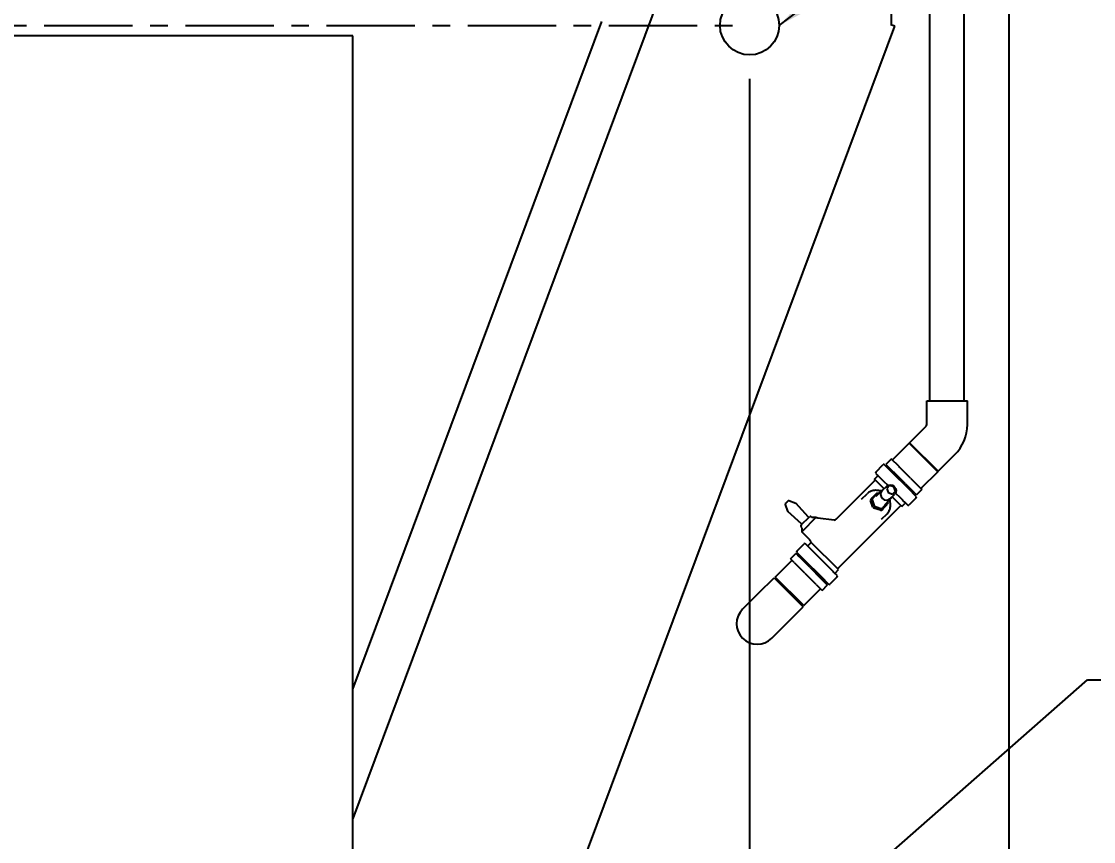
# Model space of a CAD drawing. Header units: millimetres. Extents: x 16950 to 32328, y 19251 to 29476.
# Drawn here: x 17045.3 to 17097.4, y 19545.7 to 19585.5 of the extents above; entities that cross this region are included whole.
import ezdxf

# ---------------------------------------------------------------- set-up
doc = ezdxf.new("R2010")
doc.units = ezdxf.units.MM
doc.header["$LTSCALE"] = 5
doc.linetypes.add('CENTER', pattern=[50.8, 31.75, -6.35, 6.35, -6.35])
for name, color, linetype in [('COILCONN-SST-CONTROL-STEEL', 7, 'Continuous'), ('CONDENSER-SST-CONTROL', 1, 'Continuous'), ('RECIRCULATION-CONTROL', 3, 'Continuous'), ('UNIT', 6, 'Continuous')]:
    doc.layers.add(name, color=color, linetype=linetype)
doc.styles.add('SUBMITTAL', font='romans.shx', dxfattribs={"width": 0.75})
doc.dimstyles.new('SUBMITTAL', dxfattribs={"dimtxt": 0.09375, "dimasz": 0.09375, "dimexe": 0.03125, "dimexo": 0.0625, "dimgap": 0.0625, "dimtad": 0, "dimdec": 4, "dimzin": 4, "dimdsep": 46, "dimlunit": 4, "dimtxsty": 'SUBMITTAL', "dimcen": 0.09375, "dimclre": 6, "dimadec": 0, "dimazin": 0, "dimtfac": 1, "dimtdec": 0, "dimtofl": 0, "dimtmove": 0, "dimatfit": 3, "dimfxl": 0, "dimfrac": 2, "dimtolj": 1, "dimtzin": 4, "dimarcsym": 0})

# ---------------------------------------------------------------- blocks, each defined once
blk = doc.blocks.new('*D72')
at = {"layer": 'CONDENSER-SST-CONTROL', "color": 6, "lineweight": -2}
for p, q in [((17080.707, 19582.709), (17080.707, 19493.943)), ((17093.323, 19516.222), (17093.323, 19493.943))]:
    blk.add_line(p, q, dxfattribs=at)
at = {"layer": 'CONDENSER-SST-CONTROL', "color": 3, "lineweight": -2}
for p, q in [((17076.157, 19496.543), (17071.607, 19496.543)), ((17097.873, 19496.543), (17102.423, 19496.543))]:
    blk.add_line(p, q, dxfattribs=at)
at = {"layer": 'CONDENSER-SST-CONTROL', "color": 3}
for points in [[(17076.157, 19497.301), (17076.157, 19495.785), (17080.707, 19496.543)], [(17097.873, 19497.301), (17097.873, 19495.785), (17093.323, 19496.543)]]:
    blk.add_solid(points, dxfattribs=at)
at = {"layer": 'CONDENSER-SST-CONTROL', "color": 3, "insert": (17117.86, 19496.543), "char_height": 4.55, "attachment_point": 5, "style": 'SUBMITTAL'}
blk.add_mtext('\\A1;1\'-0 5/8"', dxfattribs=at)

msp = doc.modelspace()

# ---------------------------------------------------------------- linework, layer by layer
at = {"layer": 'CONDENSER-SST-CONTROL', "linetype": 'CENTER', "ltscale": 0.027}
msp.add_line((17012.1508, 19585.3094), (17080.7074, 19585.3094), dxfattribs=at)
at = {"layer": 'CONDENSER-SST-CONTROL'}
msp.add_circle((17080.7074, 19585.3094), 1.4375, dxfattribs=at)
at = {"layer": 'RECIRCULATION-CONTROL'}
for p, q in [((17089.4697, 19567.0617), (17089.4697, 19588.6552)), ((17091.1297, 19567.0617), (17091.1297, 19588.6552)), ((17089.3153, 19567.0617), (17091.2841, 19567.0617)), ((17089.3153, 19565.9164), (17089.3153, 19567.0617)), ((17091.2841, 19565.9164), (17091.2841, 19567.0617)), ((17088.4767, 19565.037), (17089.2865, 19565.8468)), ((17088.4767, 19565.037), (17089.8688, 19563.6449)), ((17088.4579, 19565.012), (17087.6433, 19564.1974)), ((17088.4579, 19565.012), (17089.8438, 19563.6261)), ((17087.2425, 19563.9794), (17087.1965, 19563.9698)), ((17087.6347, 19563.5873), (17087.2425, 19563.9794)), ((17087.5934, 19564.2473), (17087.3282, 19563.9821)), ((17087.3282, 19563.9821), (17087.3424, 19563.968)), ((17087.5934, 19564.2473), (17087.6075, 19564.2332)), ((17087.9477, 19563.893), (17087.6075, 19564.2332)), ((17089.8688, 19563.6449), (17090.6786, 19564.4547)), ((17086.8346, 19563.6079), (17086.825, 19563.5619)), ((17086.825, 19563.5619), (17086.9583, 19563.4285)), ((17086.8346, 19563.6079), (17087.1965, 19563.9698)), ((17087.6825, 19563.6279), (17087.3424, 19563.968)), ((17087.4428, 19563.7821), (17087.4523, 19563.7922)), ((17087.4436, 19563.7784), (17087.4428, 19563.7816)), ((17087.4528, 19563.7923), (17087.4634, 19563.7894)), ((17087.463, 19563.7895), (17087.4842, 19563.8262)), ((17088.4191, 19562.8029), (17087.6347, 19563.5873)), ((17087.6825, 19563.6279), (17087.7253, 19563.5851)), ((17088.264, 19563.0463), (17087.7253, 19563.5851)), ((17087.9477, 19563.893), (17087.9904, 19563.8503)), ((17088.5292, 19563.3115), (17087.9904, 19563.8503)), ((17089.8438, 19563.6261), (17089.0292, 19562.8115)), ((17084.908, 19561.3137), (17086.786, 19563.1916)), ((17086.7696, 19563.2636), (17086.9186, 19563.4126)), ((17087.2377, 19562.7956), (17086.7696, 19563.2636)), ((17087.0838, 19563.3031), (17087.2171, 19563.1697)), ((17087.2171, 19563.1697), (17087.4207, 19562.9661)), ((17087.5102, 19562.9568), (17087.371, 19562.8176)), ((17087.719, 19562.8872), (17087.5102, 19562.9568)), ((17088.264, 19563.0463), (17088.3108, 19562.9996)), ((17088.7325, 19562.5778), (17088.3108, 19562.9996)), ((17088.5292, 19563.3115), (17088.5759, 19563.2648)), ((17088.9977, 19562.843), (17088.5759, 19563.2648)), ((17086.1452, 19562.2857), (17086.4117, 19562.5521)), ((17086.8803, 19562.5788), (17086.6633, 19562.3619)), ((17086.6949, 19562.3378), (17086.9322, 19562.5751)), ((17086.856, 19562.4418), (17087.1084, 19562.6942)), ((17086.8803, 19562.5788), (17086.9406, 19562.5909)), ((17086.9406, 19562.5909), (17086.9322, 19562.5751)), ((17086.989, 19562.5747), (17086.9406, 19562.5909)), ((17087.1344, 19562.6924), (17087.371, 19562.929)), ((17087.371, 19562.8176), (17087.4406, 19562.6088)), ((17087.4406, 19562.6088), (17087.6494, 19562.5392)), ((17087.5242, 19562.3026), (17087.7608, 19562.5392)), ((17087.6494, 19562.5392), (17087.7886, 19562.6784)), ((17087.7886, 19562.6784), (17087.719, 19562.8872)), ((17087.7979, 19562.5889), (17088.0015, 19562.3853)), ((17088.8112, 19562.4107), (17088.4191, 19562.8029)), ((17088.602, 19562.62), (17088.6401, 19562.6421)), ((17088.6451, 19562.6407), (17088.6397, 19562.6422)), ((17088.6456, 19562.6408), (17088.6557, 19562.6503)), ((17088.6555, 19562.651), (17088.658, 19562.6524)), ((17088.6557, 19562.6511), (17088.6558, 19562.6508)), ((17088.7325, 19562.5778), (17088.7559, 19562.5545)), ((17088.8136, 19562.4968), (17088.7559, 19562.5545)), ((17088.8016, 19562.3647), (17088.8112, 19562.4107)), ((17088.8136, 19562.4968), (17088.8139, 19562.4964)), ((17089.0791, 19562.7616), (17088.8139, 19562.4964)), ((17088.9977, 19562.843), (17089.021, 19562.8197)), ((17089.0787, 19562.762), (17089.021, 19562.8197)), ((17089.0787, 19562.762), (17089.0791, 19562.7616)), ((17082.4321, 19562.0384), (17082.553, 19561.7062)), ((17082.4367, 19562.0591), (17082.437, 19562.0594)), ((17082.4624, 19562.0848), (17082.437, 19562.0594)), ((17082.4724, 19562.094), (17082.5538, 19562.1754)), ((17082.5538, 19562.1754), (17082.5608, 19562.1824)), ((17082.5954, 19562.2178), (17082.57, 19562.1924)), ((17082.5954, 19562.2178), (17082.5957, 19562.2181)), ((17082.6164, 19562.2227), (17082.9486, 19562.1018)), ((17083.5628, 19561.423), (17082.9565, 19562.0965)), ((17085.0085, 19558.9392), (17088.0234, 19561.9542)), ((17086.5937, 19562.2923), (17086.5817, 19562.232)), ((17086.6902, 19561.9066), (17086.5817, 19562.232)), ((17086.6633, 19562.3619), (17086.5937, 19562.2923)), ((17086.6513, 19562.3016), (17086.6633, 19562.3619)), ((17086.6949, 19562.3378), (17086.6513, 19562.3016)), ((17086.6513, 19562.3016), (17086.7598, 19561.9762)), ((17086.6902, 19561.9066), (17086.7384, 19561.8584)), ((17086.808, 19561.928), (17086.7598, 19561.9762)), ((17086.808, 19561.928), (17087.1334, 19561.8195)), ((17087.4069, 19562.1004), (17087.1696, 19561.8631)), ((17087.1937, 19561.8315), (17087.4106, 19562.0485)), ((17087.2736, 19562.0242), (17087.526, 19562.2766)), ((17087.4227, 19562.1088), (17087.4065, 19562.1571)), ((17087.4069, 19562.1004), (17087.4227, 19562.1088)), ((17087.4227, 19562.1088), (17087.4106, 19562.0485)), ((17088.0955, 19561.9378), (17087.6274, 19562.4059)), ((17088.0015, 19562.3853), (17088.1349, 19562.252)), ((17088.0955, 19561.9378), (17088.2444, 19562.0868)), ((17088.2603, 19562.1265), (17088.3937, 19561.9932)), ((17088.3937, 19561.9932), (17088.4397, 19562.0028)), ((17088.8016, 19562.3647), (17088.4397, 19562.0028)), ((17083.2318, 19561.092), (17082.5583, 19561.6984)), ((17083.2153, 19561.0462), (17083.6086, 19561.4395)), ((17083.9421, 19561.4194), (17083.2354, 19560.7127)), ((17083.72, 19561.4395), (17083.7342, 19561.4252)), ((17083.7482, 19561.4194), (17083.9421, 19561.4194)), ((17083.9446, 19561.4173), (17083.9853, 19561.3766)), ((17083.9773, 19561.3776), (17083.9709, 19561.3783)), ((17084.024, 19561.3721), (17083.9773, 19561.3776)), ((17084.8118, 19561.2798), (17084.024, 19561.3721)), ((17087.0638, 19561.7499), (17086.7384, 19561.8584)), ((17087.0638, 19561.7499), (17087.1241, 19561.7619)), ((17087.1175, 19561.3134), (17087.3839, 19561.5798)), ((17087.1241, 19561.7619), (17087.1937, 19561.8315)), ((17087.1334, 19561.8195), (17087.1696, 19561.8631)), ((17087.1937, 19561.8315), (17087.1334, 19561.8195)), ((17083.2153, 19560.9348), (17083.2296, 19560.9206)), ((17083.2354, 19560.9066), (17083.2354, 19560.7127)), ((17083.2375, 19560.7102), (17083.6318, 19560.3159)), ((17082.9928, 19559.7662), (17083.3547, 19560.1281)), ((17083.4008, 19560.1377), (17083.3547, 19560.1281)), ((17083.5342, 19560.0043), (17083.4008, 19560.1377)), ((17084.7107, 19558.8278), (17083.5342, 19560.0043)), ((17083.5501, 19560.0441), (17083.6894, 19560.1834)), ((17085.0248, 19558.8672), (17083.7032, 19560.1889)), ((17081.9506, 19558.5048), (17082.7652, 19559.3193)), ((17082.6925, 19559.3921), (17082.9577, 19559.6572)), ((17082.6947, 19559.3899), (17082.6925, 19559.3921)), ((17082.6947, 19559.3899), (17082.8357, 19559.2488)), ((17082.9599, 19559.655), (17082.9577, 19559.6572)), ((17082.9599, 19559.655), (17083.1009, 19559.514)), ((17082.9928, 19559.7662), (17082.9832, 19559.7201)), ((17082.9832, 19559.7201), (17083.3754, 19559.3279)), ((17083.1306, 19559.4843), (17083.1009, 19559.514)), ((17083.1306, 19559.4843), (17083.6003, 19559.0146)), ((17083.1716, 19559.4987), (17083.1365, 19559.4784)), ((17083.1789, 19559.5184), (17083.1688, 19559.5089)), ((17083.1714, 19559.4986), (17083.1688, 19559.5083)), ((17083.1795, 19559.5184), (17083.1869, 19559.5164)), ((17083.3754, 19559.3279), (17084.1597, 19558.5436)), ((17082.8654, 19559.2191), (17082.8357, 19559.2488)), ((17082.8654, 19559.2191), (17083.3351, 19558.7495)), ((17083.6486, 19558.9663), (17083.6003, 19559.0146)), ((17083.6486, 19558.9663), (17084.1718, 19558.4432)), ((17084.8759, 19558.7183), (17085.0248, 19558.8672)), ((17081.1454, 19557.7278), (17081.8923, 19558.4747)), ((17081.8923, 19558.4747), (17083.3065, 19557.0605)), ((17083.3366, 19557.1188), (17081.9506, 19558.5048)), ((17083.3834, 19558.7012), (17083.3351, 19558.7495)), ((17083.3834, 19558.7012), (17083.9066, 19558.178)), ((17084.1597, 19558.5436), (17084.5519, 19558.1514)), ((17084.1718, 19558.4432), (17084.4806, 19558.1343)), ((17084.3104, 19558.3053), (17084.3102, 19558.3053)), ((17084.3106, 19558.3052), (17084.3103, 19558.3047)), ((17084.3204, 19558.3154), (17084.3109, 19558.3053)), ((17084.3426, 19558.3607), (17084.3192, 19558.3201)), ((17084.3193, 19558.3203), (17084.3204, 19558.316)), ((17084.9599, 19558.5229), (17084.598, 19558.161)), ((17084.9695, 19558.569), (17084.8361, 19558.7023)), ((17084.9599, 19558.5229), (17084.9695, 19558.569)), ((17081.1454, 19557.7278), (17080.3676, 19556.95)), ((17083.3366, 19557.1188), (17084.1512, 19557.9334)), ((17083.9452, 19558.1394), (17083.9066, 19558.178)), ((17083.9452, 19558.1394), (17084.2154, 19557.8692)), ((17084.2239, 19557.8607), (17084.2154, 19557.8692)), ((17084.2239, 19557.8607), (17084.489, 19558.1259)), ((17084.489, 19558.1259), (17084.4806, 19558.1343)), ((17084.5519, 19558.1514), (17084.598, 19558.161)), ((17082.5596, 19556.3136), (17083.3065, 19557.0605)), ((17081.7818, 19555.5358), (17082.5596, 19556.3136))]:
    msp.add_line(p, q, dxfattribs=at)
for centre, radius, start, end in [((17089.2169, 19565.9164), 0.0984, 315, 0), ((17089.2169, 19565.9164), 2.0672, 315, 0), ((17086.8907, 19563.4404), 0.0394, 315, 45), ((17086.7581, 19563.2194), 0.0394, 315, 45), ((17082.4506, 19562.0452), 0.0197, 135, 200), ((17082.6096, 19562.2042), 0.0197, 70, 135), ((17082.9418, 19562.0833), 0.0197, 42, 70), ((17088.0513, 19561.9263), 0.0394, 45, 135), ((17088.2722, 19562.0589), 0.0394, 45, 135), ((17082.5715, 19561.713), 0.0197, 200, 228), ((17083.5775, 19561.4362), 0.0197, 222, 315), ((17083.6643, 19561.3838), 0.0787, 45, 135), ((17083.7482, 19561.4391), 0.0197, 225, 270), ((17083.9306, 19561.4034), 0.0197, 45, 54.36055), ((17083.271, 19560.9905), 0.0787, 135, 225), ((17083.2157, 19560.9066), 0.0197, 0, 45), ((17083.2186, 19561.0773), 0.0197, 315, 48), ((17084.8245, 19561.3972), 0.1181, 263.31577, 315), ((17083.2514, 19560.7242), 0.0197, 215.63945, 225), ((17083.5222, 19560.0719), 0.0394, 225, 315), ((17083.4926, 19560.1767), 0.1969, 1.96069, 45), ((17085.0363, 19558.9114), 0.0394, 135, 225), ((17084.9037, 19558.6904), 0.0394, 135, 225), ((17081.0747, 19556.2429), 1, 135, 315)]:
    msp.add_arc(centre, radius, start, end, dxfattribs=at)
at = {"layer": 'RECIRCULATION-CONTROL', "extrusion": (0, 0, -1)}
msp.add_ellipse((17087.5659, 19562.7341), major_axis=(0.1949, -0.1949), ratio=0.8660254, start_param=3.1415927, end_param=6.2831853, dxfattribs=at)
at = {"layer": 'RECIRCULATION-CONTROL'}
for centre, major_axis, ratio, start_param, end_param in [((17087.3293, 19562.4975), (0.1949, -0.1949), 0.8660254, 3.1415927, 6.2831853), ((17082.4763, 19562.0709), (0.0538, 0.0538), 0.258819, 1.3915891, 1.5707963), ((17082.5839, 19562.1785), (-0.0538, -0.0538), 0.258819, 4.712389, 4.8915962)]:
    msp.add_ellipse(centre, major_axis=major_axis, ratio=ratio, start_param=start_param, end_param=end_param, dxfattribs=at)
for points, knots in [([(17086.9583, 19563.4285), (17086.9792, 19563.4076), (17086.9976, 19563.3843), (17087.0394, 19563.3425), (17087.0629, 19563.324), (17087.0838, 19563.3031)], [-1.91702663, -1.91702663, -1.91702663, -1.91702663, -1.46646968, -1.46646968, -1.01591274, -1.01591274, -1.01591274, -1.01591274]), ([(17086.9457, 19562.7119), (17086.9075, 19562.7186), (17086.8688, 19562.7219), (17086.7915, 19562.7217), (17086.7528, 19562.7181), (17086.677, 19562.7037), (17086.6397, 19562.6929), (17086.5681, 19562.6642), (17086.5336, 19562.6463), (17086.4691, 19562.6039), (17086.439, 19562.5794), (17086.4117, 19562.5521)], [5.39500507, 5.39500507, 5.39500507, 5.39500507, 5.57264112, 5.57264112, 5.75027716, 5.75027716, 5.92791321, 5.92791321, 6.10554926, 6.10554926, 6.28318531, 6.28318531, 6.28318531, 6.28318531]), ([(17087.106, 19562.6918), (17087.1018, 19562.6922), (17087.0976, 19562.6927), (17087.0802, 19562.6944), (17087.0672, 19562.6957), (17087.0418, 19562.6985), (17087.0294, 19562.6999), (17087.0049, 19562.703), (17086.9929, 19562.7046), (17086.9691, 19562.708), (17086.9573, 19562.7099), (17086.9457, 19562.7119)], [1.54910742, 1.54910742, 1.54910742, 1.54910742, 1.58342825, 1.58342825, 1.69319425, 1.69319425, 1.80296025, 1.80296025, 1.91272626, 1.91272626, 2.02249226, 2.02249226, 2.02249226, 2.02249226]), ([(17087.1084, 19562.6942), (17087.1278, 19562.7136), (17087.1506, 19562.7294), (17087.1799, 19562.743), (17087.1843, 19562.7449), (17087.1887, 19562.7466)], [6.28318531, 6.28318531, 6.28318531, 6.28318531, 6.59047475, 6.59047475, 6.6433499, 6.6433499, 6.6433499, 6.6433499]), ([(17087.3839, 19561.5798), (17087.4112, 19561.6071), (17087.4357, 19561.6373), (17087.4781, 19561.7018), (17087.496, 19561.7362), (17087.5247, 19561.8079), (17087.5355, 19561.8452), (17087.5499, 19561.921), (17087.5535, 19561.9597), (17087.5537, 19562.037), (17087.5504, 19562.0757), (17087.5437, 19562.1139)], [3.14159265, 3.14159265, 3.14159265, 3.14159265, 3.3192287, 3.3192287, 3.49686475, 3.49686475, 3.6745008, 3.6745008, 3.85213684, 3.85213684, 4.02977289, 4.02977289, 4.02977289, 4.02977289]), ([(17087.5437, 19562.1139), (17087.5417, 19562.1255), (17087.5399, 19562.1372), (17087.5364, 19562.161), (17087.5348, 19562.1731), (17087.5317, 19562.1976), (17087.5303, 19562.21), (17087.5276, 19562.2354), (17087.5262, 19562.2484), (17087.5245, 19562.2658), (17087.524, 19562.27), (17087.5236, 19562.2742)], [0, 0, 0, 0, 0.10976465, 0.10976465, 0.2195293, 0.2195293, 0.32929395, 0.32929395, 0.43905859, 0.43905859, 0.47333536, 0.47333536, 0.47333536, 0.47333536]), ([(17087.5784, 19562.3569), (17087.5749, 19562.348), (17087.5709, 19562.3393), (17087.5556, 19562.3109), (17087.542, 19562.2926), (17087.526, 19562.2766)], [9.06461337, 9.06461337, 9.06461337, 9.06461337, 9.17102462, 9.17102462, 9.42477796, 9.42477796, 9.42477796, 9.42477796]), ([(17088.1349, 19562.252), (17088.1558, 19562.2311), (17088.1743, 19562.2076), (17088.2161, 19562.1658), (17088.2394, 19562.1474), (17088.2603, 19562.1265)], [-1.91702663, -1.91702663, -1.91702663, -1.91702663, -1.46646968, -1.46646968, -1.01591274, -1.01591274, -1.01591274, -1.01591274]), ([(17083.9891, 19561.3744), (17083.9891, 19561.3744), (17083.9891, 19561.3744), (17083.9863, 19561.3756), (17083.9834, 19561.3765), (17083.9804, 19561.3771)], [-0.024559033, -0.024559033, -0.024559033, -0.024559033, -0.024419735, -0.024419735, 0, 0, 0, 0]), ([(17083.7032, 19560.1889), (17083.6954, 19560.1858), (17083.6908, 19560.1839), (17083.6895, 19560.1834), (17083.6894, 19560.1834), (17083.6894, 19560.1834)], [0, 0, 0, 0, 0.23298833, 0.23298833, 0.27072593, 0.27072593, 0.27072593, 0.27072593]), ([(17084.8361, 19558.7023), (17084.8152, 19558.7233), (17084.7968, 19558.7465), (17084.755, 19558.7883), (17084.7316, 19558.8069), (17084.7107, 19558.8278)], [1.01591274, 1.01591274, 1.01591274, 1.01591274, 1.46646968, 1.46646968, 1.91702663, 1.91702663, 1.91702663, 1.91702663])]:
    msp.add_open_spline(points, degree=3, knots=knots, dxfattribs=at)
for points in [[(17082.4724, 19562.094), (17082.4723, 19562.0941), (17082.4723, 19562.0941), (17082.4722, 19562.0942)], [(17082.5606, 19562.1826), (17082.5607, 19562.1825), (17082.5607, 19562.1825), (17082.5608, 19562.1824)], [(17083.9773, 19561.3776), (17083.9783, 19561.3774), (17083.9794, 19561.3773), (17083.9804, 19561.3771)], [(17084.3102, 19558.3053), (17084.3099, 19558.3054), (17084.3095, 19558.3056), (17084.3089, 19558.306)], [(17084.3089, 19558.306), (17084.31, 19558.3053), (17084.3107, 19558.3051), (17084.3109, 19558.3053)]]:
    msp.add_open_spline(points, degree=3, dxfattribs=at)
at = {"layer": 'UNIT'}
for p, q in [((17093.3226, 19518.8224), (17093.3226, 19593.1954)), ((17077.3917, 19589.5837), (17061.4291, 19546.7728)), ((17087.5817, 19589.5839), (17087.5818, 19585.3743)), ((17061.4291, 19553.0546), (17073.5287, 19585.5013)), ((17087.5818, 19585.3743), (17087.5692, 19585.3406)), ((17087.5692, 19585.3406), (17087.5703, 19585.3402)), ((17087.7693, 19585.266), (17087.5703, 19585.3402)), ((17063.295, 19519.6655), (17087.7567, 19585.2707)), ((17061.4291, 19584.8056), (17031.4291, 19584.8056)), ((17061.4291, 19542.8056), (17061.4291, 19584.8056))]:
    msp.add_line(p, q, dxfattribs=at)

# ---------------------------------------------------------------- dimensions: what is measured, and where the dimension line sits
at = {"layer": 'CONDENSER-SST-CONTROL', "color": 3}
dim = msp.add_linear_dim(base=(17093.3226, 19496.5429), p1=(17080.7074, 19585.3094), p2=(17093.3226, 19518.8224), angle=180, dimstyle='SUBMITTAL', override={"dimscale": 65, "dimtxt": 0.07, "dimasz": 0.07, "dimexe": 0.04, "dimexo": 0.04, "dimgap": 0.03125, "dimdec": 3, "dimzin": 3, "dimclrd": 3, "dimclrt": 3, "dimtdec": 3, "dimtix": 1}, dxfattribs=at)
dim.commit()
dim.dimension.update_dxf_attribs({"geometry": '*D72', "text_midpoint": (17117.8601, 19496.5429), "dimtype": 160})

# ---------------------------------------------------------------- leaders
at = {"layer": 'COILCONN-SST-CONTROL-STEEL', "annotation_type": 0, "has_hookline": 1, "hookline_direction": 0, "text_width": 51.5125}
for points in [[(17082.1449, 19585.3094), (17097.1223, 19596.7615), (17101.1949, 19596.7615)], [(17061.3242, 19522.0629), (17097.1223, 19553.5162), (17101.1949, 19553.5162)]]:
    msp.add_leader(points, dimstyle='SUBMITTAL', override={"dimscale": 58.18, "dimasz": 0.07, "dimgap": 0.03, "dimcen": 4.055284, "dimarcsym": 1}, dxfattribs=at)

doc.saveas('drawing.dxf')
